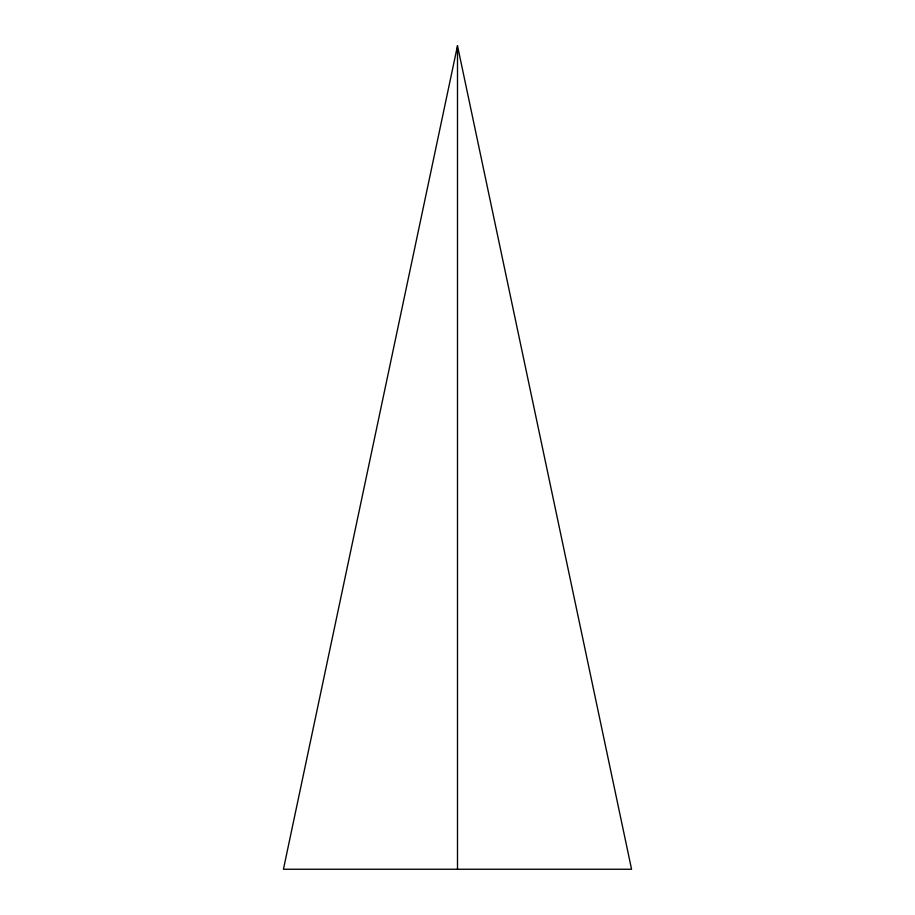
<?xml version="1.0" encoding="UTF-8"?>
<svg xmlns="http://www.w3.org/2000/svg" width="915" height="915" viewBox="0 0 915 915"><rect width="100%" height="100%" fill="white"/><g stroke="black" fill="none" stroke-linecap="round" stroke-linejoin="round"><path stroke-width="1.37" d="M457.5 45.75L283.433 869.25L631.567 869.25L457.5 45.75L457.5 869.25"/></g></svg>
